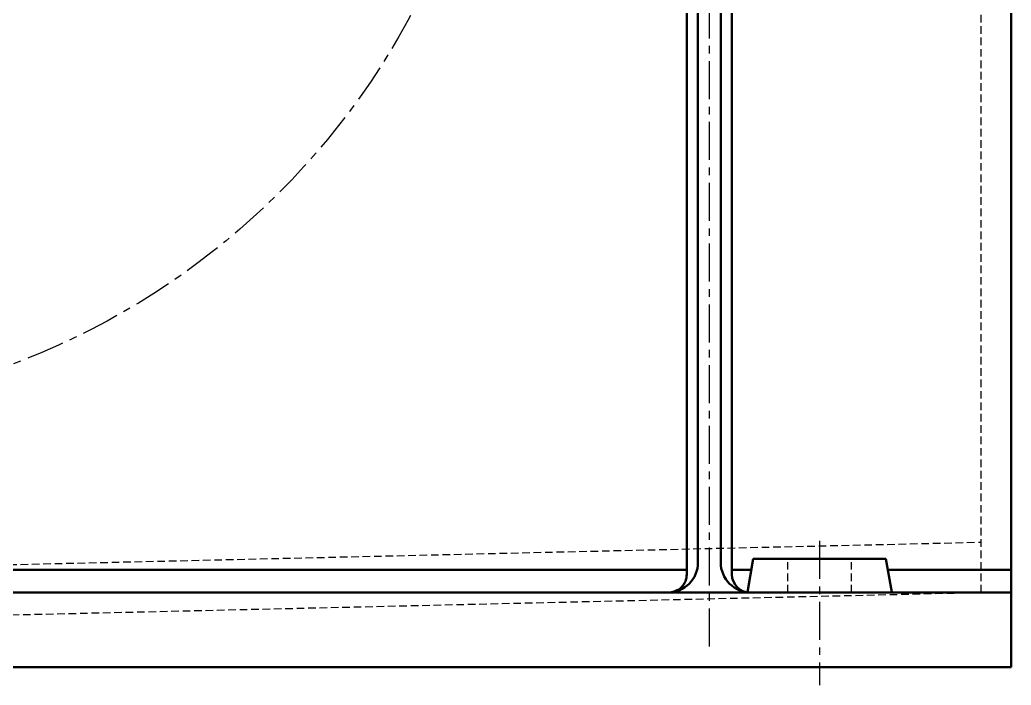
# Model space of a CAD drawing. Header units: millimetres. Extents: x -38 to 949, y -198 to 524.
# Drawn here: x 749.4 to 915, y -3 to 108.2 of the extents above; entities that cross this region are included whole.
import ezdxf

# ---------------------------------------------------------------- set-up
doc = ezdxf.new("R2010")
doc.units = ezdxf.units.MM
doc.header["$LTSCALE"] = 0.2
doc.linetypes.add('CENTER', pattern=[50.800000000000004, 31.75, -6.35, 6.35, -6.35])
doc.linetypes.add('HIDDEN', pattern=[9.524999999999999, 6.35, -3.175])
for name, color, linetype, lineweight in [('_Linie grube', 7, 'Continuous', 50), ('_Linie niewidoczne', 6, 'HIDDEN', 25), ('_Osie symetrii', 4, 'CENTER', 25)]:
    doc.layers.add(name, color=color, linetype=linetype, lineweight=lineweight)

msp = doc.modelspace()

# ---------------------------------------------------------------- linework, layer by layer
at = {"layer": '_Linie grube'}
for p, q in [((914.9656669722679, 147.5185190147251), (914.9656669722681, 0)), ((862.6540208226644, 124.408825596349), (862.6540208226645, 17.5)), ((866.4579706172293, 124.4088255963492), (866.4579706172283, 17.50000000000001)), ((860.779110467713, 119.9620640868417), (860.7791104677129, 15.5)), ((868.3328809721799, 119.9620640868417), (868.3328809721802, 15.49999999999999)), ((870.9049616614052, 12.53067599217162), (871.8869837482928, 18.1)), ((882.9656669722681, 18.1), (871.8869837482927, 18.1)), ((882.9656669722681, 18.1), (894.0443501962435, 18.1)), ((895.026372283131, 12.53067599217162), (894.0443501962434, 18.1)), ((708.3328809721799, 16.27284227344015), (860.7791104677129, 16.27284227344015)), ((868.3328809721803, 16.27284227344015), (871.5648065430903, 16.27284227344014)), ((894.3665274014458, 16.27284227344014), (914.9656669722681, 16.27284227344015)), ((601.0490785795489, 12.5), (914.9656669722681, 12.5)), ((914.9656669722681, 0), (550.9656669722681, 0))]:
    msp.add_line(p, q, dxfattribs=at)
for centre, radius, start, end in [((857.6540208226645, 17.5), 5, 270, 7.016709298534877e-15), ((871.4579706172283, 17.5), 5, 179.9999999999999, 270), ((857.7791104677129, 15.5), 3, 270, 8.335002165365928e-14), ((871.3328809721801, 15.5), 3, 180.0000000000001, 270)]:
    msp.add_arc(centre, radius, start, end, dxfattribs=at)
at = {"layer": '_Linie niewidoczne'}
for p, q in [((909.965666972268, 12.5), (909.9656669722681, 210.1507129971032)), ((600.9594369183675, 13.75584482048086), (909.7715645965311, 20.89551239632709)), ((877.6380106644444, 12.5), (877.6380106644444, 18.1)), ((888.2933232800915, 12.5), (888.2933232800915, 18.1)), ((624.2350425299493, 5.893971635456136), (909.965666972268, 12.5))]:
    msp.add_line(p, q, dxfattribs=at)
at = {"layer": '_Osie symetrii'}
for p, q in [((864.5559957199447, 3.489019015254399), (864.5559957199464, 250.3912478793464)), ((882.965666972268, 21.1), (882.9656669722681, -3))]:
    msp.add_line(p, q, dxfattribs=at)
msp.add_circle((704.5559957199464, 167.482559124814), 124.675, dxfattribs=at)

doc.saveas('drawing.dxf')
